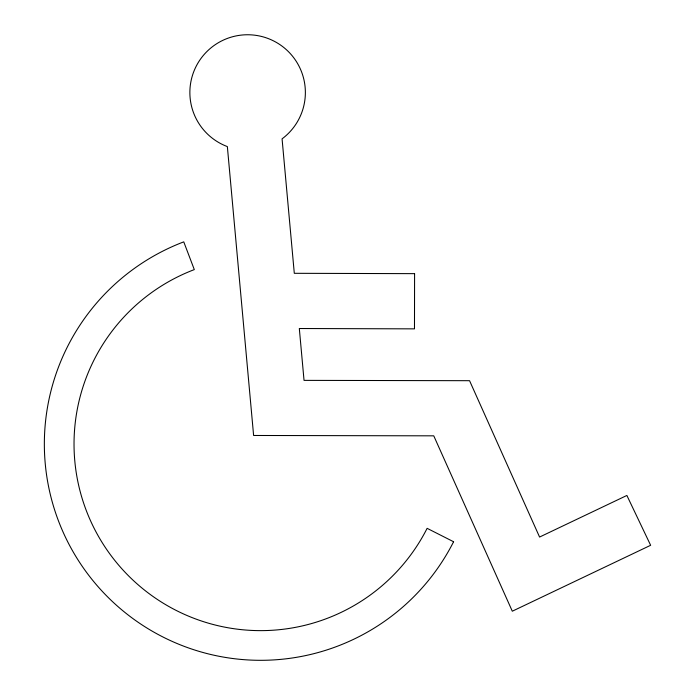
<?xml version="1.0" encoding="UTF-8"?>
<svg xmlns="http://www.w3.org/2000/svg" width="695" height="695" viewBox="0 0 695 695"><rect width="100%" height="100%" fill="white"/><g stroke="black" fill="none" stroke-linecap="round" stroke-linejoin="round"><path stroke-width="1.04" d="M414.585 273.648L414.481 328.857L299.319 328.518L304.036 380.373L469.559 380.695L539.581 537.053L626.881 495.457L650.633 545.288L512.302 611.209L433.758 435.834L253.614 435.478L227.352 146.584A57.755 57.755 0 0 1 198.37 62.342A57.755 57.755 0 0 1 286.583 49.875A57.755 57.755 0 0 1 282.074 138.852L294.298 273.309L414.585 273.648M453.592 541.744L427.121 528.33A186.616 186.616 0 0 1 121.92 568.849A186.616 186.616 0 0 1 194.305 269.599L183.758 241.86A216.293 216.293 0 0 0 99.854 588.7A216.293 216.293 0 0 0 453.592 541.744"/></g></svg>
